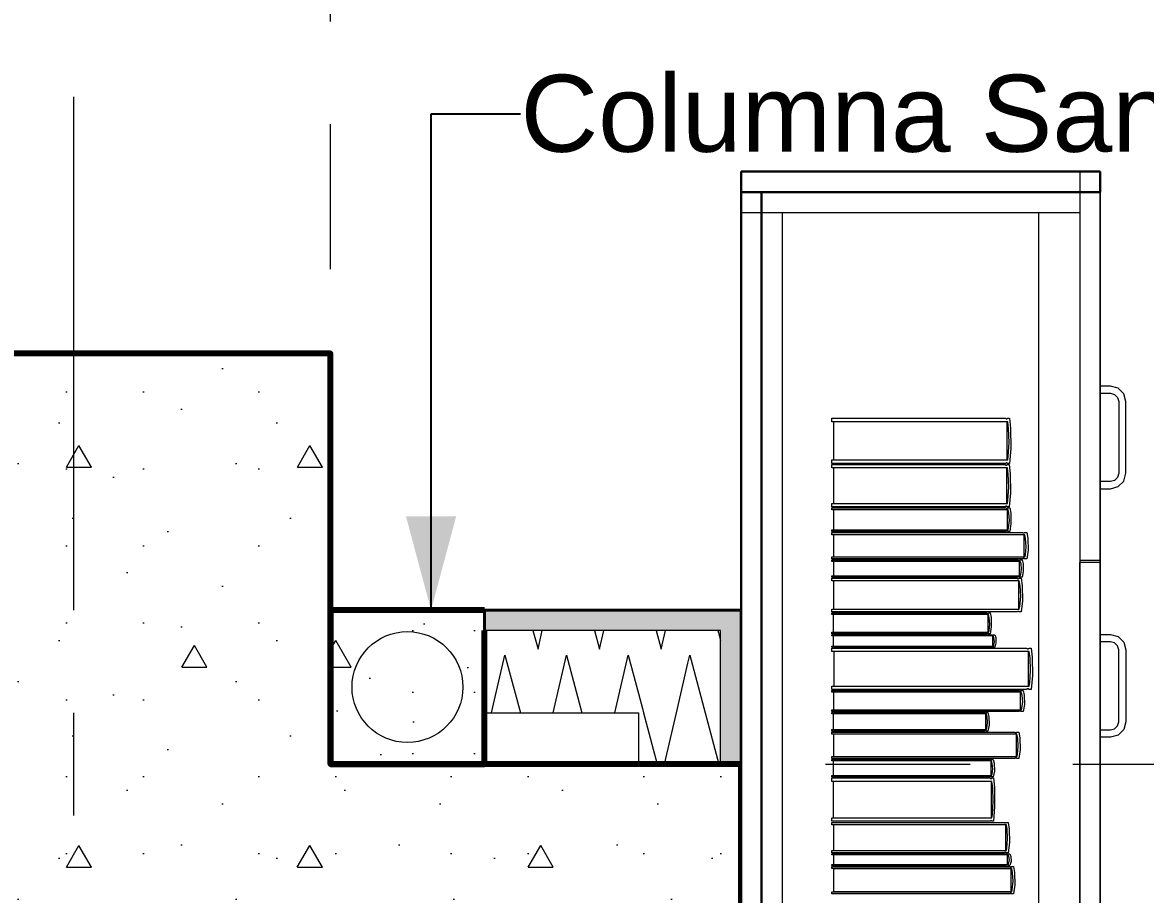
# Model space of a CAD drawing. Header units: inches. Extents: x -19 to 5698, y -728 to 92.
# Drawn here: x 108.77 to 109.864, y 7.573 to 8.422 of the extents above; entities that cross this region are included whole.
import ezdxf

# ---------------------------------------------------------------- set-up
doc = ezdxf.new("R2010")
doc.units = ezdxf.units.IN
doc.header["$MEASUREMENT"] = 0
doc.set_wipeout_variables(frame=1)
for name, pattern in [('Hidden Line', [0.195611, 0.141111, -0.0545]), ('Punto & Raya', [0.65, 0.5, -0.075, 0, -0.075]), ('Wipeout_Contour', [1, 0, -1])]:
    doc.linetypes.add(name, pattern=pattern)
doc.layers.get('0').update_dxf_attribs({"color": 61})
for name, color, linetype in [('02 _ ARQ _ ALB _ Ejes Generales', 251, 'Continuous'), ('02 _ ARQ _ ZON _ Espacio.3D', 7, 'Continuous'), ('08 _ STR _ EXT _ 06 Columnas', 7, 'Continuous'), ('08 _ STR _ EXT _ 09 Vigas', 251, 'Continuous'), ('Dibujo 2D - General', 7, 'Continuous'), ('Estructura - 04 MURO', 7, 'Continuous'), ('Estructura - Carga', 7, 'Continuous'), ('Interior - Mobiliario', 7, 'Continuous'), ('MEP - HVAC', 7, 'Continuous'), ('Notas - Etiquetas', 7, 'Continuous')]:
    doc.layers.add(name, color=color, linetype=linetype)
doc.styles.add('Estilo_Generado_4', font='swisse.ttf')
doc.dimstyles.new('Estilo_Generado__8', dxfattribs={"dimtxt": 0.18, "dimasz": 0.0912, "dimexe": 0.18, "dimexo": 0.0625, "dimgap": 0, "dimtad": 0, "dimtih": 1, "dimtoh": 1, "dimdec": 4, "dimzin": 0, "dimdsep": 46, "dimcen": 0.09, "dimadec": 0, "dimazin": 0, "dimtfac": 1, "dimtdec": 4, "dimtmove": 0, "dimatfit": 3, "dimldrblk": 'ARROWHEAD_5', "dimfxl": 1, "dimtolj": 1, "dimtzin": 0, "dimarcsym": 0})

# ---------------------------------------------------------------- blocks, each defined once
blk = doc.blocks.new('*X47', base_point=(804.059, 0))
at = {"layer": 'Estructura - 04 MURO', "color": 9, "linetype": 'Continuous', "lineweight": 5}
for p, q in [((821.0069, 7.8279), (821.009, 7.8201)), ((820.966, 7.75), (820.9772, 7.7983)), ((820.9803, 7.8013), (820.994, 7.75)), ((820.9329, 7.754), (820.934, 7.75))]:
    blk.add_line(p, q, dxfattribs=at)
blk = doc.blocks.new('*X48', base_point=(804.059, 0))
at = {"layer": 'Estructura - 04 MURO', "color": 9, "linetype": 'Continuous', "lineweight": 5}
for p, q in [((820.9463, 7.83), (820.9512, 7.812)), ((820.9512, 7.812), (820.9553, 7.83)), ((821.0063, 7.83), (821.0069, 7.8279)), ((820.9772, 7.7983), (820.979, 7.8059)), ((820.979, 7.8059), (820.9803, 7.8013)), ((820.929, 7.7687), (820.9329, 7.754))]:
    blk.add_line(p, q, dxfattribs=at)
blk = doc.blocks.new('*X49', base_point=(804.059, 0))
at = {"layer": 'Estructura - 04 MURO', "color": 9, "linetype": 'Continuous', "lineweight": 5}
for p, q in [((820.8263, 7.83), (820.8312, 7.812)), ((820.8312, 7.812), (820.8353, 7.83)), ((820.8863, 7.83), (820.8912, 7.812)), ((820.8912, 7.812), (820.8953, 7.83)), ((820.786, 7.75), (820.799, 7.8059)), ((820.799, 7.8059), (820.814, 7.75)), ((820.846, 7.75), (820.859, 7.8059)), ((820.859, 7.8059), (820.874, 7.75)), ((820.906, 7.75), (820.919, 7.8059)), ((820.919, 7.8059), (820.929, 7.7687))]:
    blk.add_line(p, q, dxfattribs=at)
blk = doc.blocks.new('*X50', base_point=(804.059, 0))
at = {"layer": 'Estructura - 04 MURO', "color": 9, "linetype": 'Continuous', "lineweight": 5}
for p, q in [((820.934, 7.75), (820.9474, 7.7)), ((820.9544, 7.7), (820.966, 7.75)), ((820.994, 7.75), (821.0074, 7.7))]:
    blk.add_line(p, q, dxfattribs=at)
blk = doc.blocks.new('ARROWHEAD_5')
at = {"linetype": 'Continuous', "lineweight": 0}
blk.add_hatch(color=0, dxfattribs=at).paths.add_polyline_path([(-1, 0.2679), (0, 0), (-1, -0.2679)])
at = {"color": 0, "linetype": 'Continuous', "lineweight": 0}
blk.add_line((0, 0), (-1, 0), dxfattribs=at)

msp = doc.modelspace()

# ---------------------------------------------------------------- linework, layer by layer
at = {"layer": '02 _ ARQ _ ZON _ Espacio.3D', "color": 254, "linetype": 'Continuous', "lineweight": 0, "flags": 128}
msp.add_lwpolyline([(108.57, 7.2), (108.57, 8.1), (109.07, 8.1), (109.07, 7.7), (109.47, 7.7), (109.47, 7.2)], close=True, dxfattribs=at)
at = {"layer": 'Interior - Mobiliario', "color": 175, "linetype": 'Continuous', "lineweight": 13}
for p, q in [((109.49, 8.2572), (109.8, 8.2572)), ((109.51, 8.2372), (109.76, 8.2372)), ((109.76, 8.2372), (109.8, 8.2372)), ((109.83, 8.0682), (109.82, 8.0682)), ((109.82, 8.0682), (109.82, 8.0612)), ((109.8375, 8.0662), (109.83, 8.0682)), ((109.843, 8.0607), (109.8375, 8.0662)), ((109.82, 8.0612), (109.83, 8.0612)), ((109.83, 8.0612), (109.834, 8.0601)), ((109.834, 8.0601), (109.8369, 8.0572)), ((109.8369, 8.0572), (109.838, 8.0532)), ((109.845, 8.0532), (109.843, 8.0607)), ((109.838, 8.0532), (109.838, 7.9832)), ((109.845, 7.9832), (109.845, 8.0532)), ((109.5586, 8.0334), (109.5586, 8.0369)), ((109.5586, 8.0369), (109.7278, 8.0369)), ((109.7299, 8.0334), (109.5586, 8.0334)), ((109.5604, 7.9963), (109.5604, 8.0334)), ((109.7278, 8.0369), (109.728, 8.0367)), ((109.728, 8.0367), (109.7282, 8.0364)), ((109.7282, 8.0364), (109.7284, 8.0363)), ((109.7284, 8.0363), (109.7287, 8.0362)), ((109.7287, 8.0362), (109.7289, 8.0362)), ((109.7289, 8.0362), (109.7292, 8.0363)), ((109.729, 8.0334), (109.729, 7.9963)), ((109.7292, 8.0363), (109.7294, 8.0365)), ((109.7294, 8.0365), (109.7296, 8.0368)), ((109.7296, 8.0368), (109.7297, 8.0369)), ((109.7297, 8.0369), (109.7316, 8.0369)), ((109.7307, 8.0268), (109.7299, 8.0334)), ((109.7316, 8.0369), (109.7326, 8.0272)), ((109.7311, 8.0132), (109.7307, 8.0268)), ((109.7326, 8.0272), (109.7328, 8.0075)), ((109.7304, 7.9996), (109.7311, 8.0132)), ((109.7299, 7.9963), (109.7304, 7.9996)), ((109.7328, 8.0075), (109.7316, 7.9927)), ((109.5586, 7.9927), (109.5586, 7.9963)), ((109.5586, 7.9963), (109.7299, 7.9963)), ((109.7278, 7.9927), (109.5586, 7.9927)), ((109.5586, 7.9885), (109.5586, 7.9917)), ((109.5586, 7.9917), (109.7275, 7.9917)), ((109.7295, 7.9885), (109.5586, 7.9885)), ((109.5604, 7.9539), (109.5604, 7.9885)), ((109.7275, 7.9917), (109.7276, 7.9915)), ((109.7276, 7.9915), (109.7278, 7.9913)), ((109.7279, 7.9929), (109.7278, 7.9927)), ((109.7278, 7.9913), (109.7281, 7.9911)), ((109.7281, 7.9932), (109.7279, 7.9929)), ((109.7284, 7.9934), (109.7281, 7.9932)), ((109.7281, 7.9911), (109.7283, 7.9911)), ((109.7283, 7.9911), (109.7286, 7.9911)), ((109.7286, 7.9935), (109.7284, 7.9934)), ((109.7289, 7.9935), (109.7286, 7.9935)), ((109.7286, 7.9911), (109.7288, 7.9912)), ((109.7287, 7.9885), (109.7287, 7.9539)), ((109.7288, 7.9912), (109.7291, 7.9913)), ((109.7291, 7.9934), (109.7289, 7.9935)), ((109.7294, 7.9932), (109.7291, 7.9934)), ((109.7291, 7.9913), (109.7293, 7.9916)), ((109.7293, 7.9916), (109.7294, 7.9917)), ((109.7296, 7.993), (109.7294, 7.9932)), ((109.7294, 7.9917), (109.7313, 7.9917)), ((109.7303, 7.9823), (109.7295, 7.9885)), ((109.7297, 7.9927), (109.7296, 7.993)), ((109.7316, 7.9927), (109.7297, 7.9927)), ((109.7313, 7.9917), (109.7322, 7.9827)), ((109.7308, 7.9696), (109.7303, 7.9823)), ((109.7322, 7.9827), (109.7324, 7.9643)), ((109.8369, 7.9792), (109.834, 7.9763)), ((109.838, 7.9832), (109.8369, 7.9792)), ((109.843, 7.9757), (109.845, 7.9832)), ((109.73, 7.957), (109.7308, 7.9696)), ((109.83, 7.9752), (109.82, 7.9752)), ((109.82, 7.9752), (109.82, 7.9682)), ((109.82, 7.9682), (109.83, 7.9682)), ((109.834, 7.9763), (109.83, 7.9752)), ((109.83, 7.9682), (109.8375, 7.9702)), ((109.8375, 7.9702), (109.843, 7.9757)), ((109.7295, 7.9539), (109.73, 7.957)), ((109.7324, 7.9643), (109.7313, 7.9506)), ((109.5586, 7.9506), (109.5586, 7.9539)), ((109.5586, 7.9539), (109.7295, 7.9539)), ((109.7275, 7.9506), (109.5586, 7.9506)), ((109.5586, 7.9477), (109.5586, 7.9496)), ((109.5586, 7.9496), (109.728, 7.9496)), ((109.7301, 7.9477), (109.5586, 7.9477)), ((109.5604, 7.9283), (109.5604, 7.9477)), ((109.7276, 7.9507), (109.7275, 7.9506)), ((109.7278, 7.951), (109.7276, 7.9507)), ((109.728, 7.9512), (109.7278, 7.951)), ((109.7283, 7.9513), (109.728, 7.9512)), ((109.728, 7.9496), (109.7282, 7.9495)), ((109.7282, 7.9495), (109.7284, 7.9493)), ((109.7285, 7.9513), (109.7283, 7.9513)), ((109.7284, 7.9493), (109.7287, 7.9492)), ((109.7288, 7.9512), (109.7285, 7.9513)), ((109.7287, 7.9492), (109.7289, 7.9492)), ((109.729, 7.951), (109.7288, 7.9512)), ((109.7289, 7.9492), (109.7292, 7.9492)), ((109.7292, 7.9508), (109.729, 7.951)), ((109.7294, 7.9506), (109.7292, 7.9508)), ((109.7292, 7.9492), (109.7294, 7.9493)), ((109.7293, 7.9477), (109.7293, 7.9283)), ((109.7313, 7.9506), (109.7294, 7.9506)), ((109.7294, 7.9493), (109.7297, 7.9494)), ((109.7297, 7.9494), (109.7299, 7.9495)), ((109.7299, 7.9495), (109.73, 7.9496)), ((109.73, 7.9496), (109.7318, 7.9496)), ((109.7309, 7.9443), (109.7301, 7.9477)), ((109.7314, 7.9372), (109.7309, 7.9443)), ((109.7318, 7.9496), (109.7328, 7.9445)), ((109.7328, 7.9445), (109.733, 7.9342)), ((109.7306, 7.9301), (109.7314, 7.9372)), ((109.733, 7.9342), (109.7318, 7.9265)), ((109.5586, 7.9265), (109.5586, 7.9283)), ((109.5586, 7.9283), (109.7301, 7.9283)), ((109.728, 7.9265), (109.5586, 7.9265)), ((109.5586, 7.9234), (109.5586, 7.9255)), ((109.5586, 7.9255), (109.7442, 7.9255)), ((109.7464, 7.9234), (109.5586, 7.9234)), ((109.5605, 7.9018), (109.5605, 7.9234)), ((109.7281, 7.9266), (109.728, 7.9265)), ((109.7284, 7.9267), (109.7281, 7.9266)), ((109.7286, 7.9268), (109.7284, 7.9267)), ((109.7289, 7.9269), (109.7286, 7.9268)), ((109.7291, 7.9269), (109.7289, 7.9269)), ((109.7294, 7.9268), (109.7291, 7.9269)), ((109.7296, 7.9268), (109.7294, 7.9268)), ((109.7298, 7.9266), (109.7296, 7.9268)), ((109.73, 7.9265), (109.7298, 7.9266)), ((109.7318, 7.9265), (109.73, 7.9265)), ((109.7301, 7.9283), (109.7306, 7.9301)), ((109.7442, 7.9255), (109.7443, 7.9254)), ((109.7443, 7.9254), (109.7446, 7.9252)), ((109.7446, 7.9252), (109.7448, 7.9251)), ((109.7448, 7.9251), (109.7451, 7.9251)), ((109.7451, 7.9251), (109.7454, 7.9251)), ((109.7454, 7.9251), (109.7457, 7.9251)), ((109.7455, 7.9234), (109.7455, 7.9018)), ((109.7457, 7.9251), (109.7459, 7.9252)), ((109.7459, 7.9252), (109.7462, 7.9254)), ((109.7462, 7.9254), (109.7463, 7.9255)), ((109.7463, 7.9255), (109.7483, 7.9255)), ((109.7473, 7.9196), (109.7464, 7.9234)), ((109.7483, 7.9255), (109.7494, 7.9199)), ((109.747, 7.9038), (109.7478, 7.9117)), ((109.7478, 7.9117), (109.7473, 7.9196)), ((109.7494, 7.9199), (109.7496, 7.9083)), ((109.5586, 7.8998), (109.5586, 7.9018)), ((109.5586, 7.9018), (109.7464, 7.9018)), ((109.7451, 7.9002), (109.7448, 7.9001)), ((109.7453, 7.9002), (109.7451, 7.9002)), ((109.7456, 7.9001), (109.7453, 7.9002)), ((109.7464, 7.9018), (109.747, 7.9038)), ((109.7496, 7.9083), (109.7483, 7.8998)), ((109.7442, 7.8998), (109.5586, 7.8998)), ((109.5586, 7.8974), (109.5586, 7.8988)), ((109.5586, 7.8988), (109.7397, 7.8988)), ((109.7419, 7.8974), (109.5586, 7.8974)), ((109.5605, 7.8833), (109.5605, 7.8974)), ((109.7397, 7.8988), (109.7399, 7.8987)), ((109.7399, 7.8987), (109.7401, 7.8986)), ((109.7401, 7.8986), (109.7404, 7.8985)), ((109.7404, 7.8985), (109.7407, 7.8985)), ((109.7407, 7.8985), (109.7409, 7.8985)), ((109.7409, 7.8985), (109.7412, 7.8985)), ((109.741, 7.8974), (109.741, 7.8833)), ((109.7412, 7.8985), (109.7414, 7.8986)), ((109.7414, 7.8986), (109.7417, 7.8987)), ((109.7417, 7.8987), (109.7418, 7.8988)), ((109.7418, 7.8988), (109.7438, 7.8988)), ((109.7428, 7.8949), (109.7419, 7.8974)), ((109.7425, 7.8846), (109.7433, 7.8897)), ((109.7433, 7.8897), (109.7428, 7.8949)), ((109.7438, 7.8988), (109.7448, 7.8951)), ((109.7443, 7.8999), (109.7442, 7.8998)), ((109.7445, 7.9), (109.7443, 7.8999)), ((109.7448, 7.9001), (109.7445, 7.9)), ((109.7448, 7.8951), (109.745, 7.8876)), ((109.7459, 7.9), (109.7456, 7.9001)), ((109.7461, 7.8999), (109.7459, 7.9)), ((109.7463, 7.8998), (109.7461, 7.8999)), ((109.7483, 7.8998), (109.7463, 7.8998)), ((109.82, 7.8982), (109.8, 7.8982)), ((109.82, 7.8962), (109.8, 7.8962)), ((109.5586, 7.882), (109.5586, 7.8833)), ((109.5586, 7.8833), (109.7419, 7.8833)), ((109.7397, 7.882), (109.5586, 7.882)), ((109.5586, 7.8784), (109.5586, 7.881)), ((109.5586, 7.881), (109.7389, 7.881)), ((109.7411, 7.8784), (109.5586, 7.8784)), ((109.7389, 7.881), (109.7391, 7.8808)), ((109.7391, 7.8808), (109.7393, 7.8806)), ((109.7393, 7.8806), (109.7396, 7.8805)), ((109.7396, 7.8805), (109.7399, 7.8804)), ((109.7398, 7.8821), (109.7397, 7.882)), ((109.7401, 7.8822), (109.7398, 7.8821)), ((109.7399, 7.8804), (109.7401, 7.8804)), ((109.7403, 7.8822), (109.7401, 7.8822)), ((109.7401, 7.8804), (109.7404, 7.8805)), ((109.7406, 7.8823), (109.7403, 7.8822)), ((109.7404, 7.8805), (109.7406, 7.8807)), ((109.7409, 7.8823), (109.7406, 7.8823)), ((109.7406, 7.8807), (109.7409, 7.8809)), ((109.7411, 7.8822), (109.7409, 7.8823)), ((109.7409, 7.8809), (109.741, 7.881)), ((109.741, 7.881), (109.743, 7.881)), ((109.7414, 7.8822), (109.7411, 7.8822)), ((109.742, 7.8735), (109.7411, 7.8784)), ((109.7416, 7.8821), (109.7414, 7.8822)), ((109.7418, 7.882), (109.7416, 7.8821)), ((109.7438, 7.882), (109.7418, 7.882)), ((109.7419, 7.8833), (109.7425, 7.8846)), ((109.743, 7.881), (109.744, 7.8738)), ((109.745, 7.8876), (109.7438, 7.882)), ((109.7425, 7.8634), (109.742, 7.8735)), ((109.744, 7.8738), (109.7442, 7.8591))]:
    msp.add_line(p, q, dxfattribs=at)

# ---------------------------------------------------------------- texts
at = {"layer": 'Notas - Etiquetas', "color": 5, "linetype": 'Continuous', "lineweight": 35, "insert": (109.2551, 8.3334), "char_height": 0.075, "attachment_point": 4, "style": 'Estilo_Generado_4'}
msp.add_mtext('\\A1;{\\pql;\\fSwis721 Ex BT|b0|i0|c0|p34;Columna Sanitaria}', dxfattribs=at)

# ---------------------------------------------------------------- next in the draw order: wipeouts: each hides what was drawn before it
at = {"color": 254, "linetype": 'Wipeout_Contour', "lineweight": 0, "ltscale": 4906.165759}
msp.add_wipeout([(117.0136, 5.8), (117.0136, 6.35), (100.6701, 6.35), (100.6701, 7.85), (100.17, 7.85), (100.17, 5.8)], dxfattribs=at).dxf.layer = 'Dibujo 2D - General'

# ---------------------------------------------------------------- next in the draw order: hatches: boundary and pattern name
at = {"layer": '08 _ STR _ EXT _ 06 Columnas', "linetype": 'Continuous', "lineweight": 9}
h = msp.add_hatch(dxfattribs=at)
h.set_pattern_fill('HORMIGÓN_EN_MASA_0002', style=0, pattern_type=2)
h.set_pattern_definition([(0, (92.5, 6e-09), (0, 0.3897114), [0.024375, -0.200625]), (0, (92.6125, 0.19486), (0, 0.3897114), [0.024375, -0.200625]), (60, (92.5, 6e-09), (-0.3375, 0.194856), [0.024375, -0.200625]), (60, (92.725, 6e-09), (-0.3375, 0.194856), [0.024375, -0.200625]), (120, (92.5244, 6e-09), (0.3375, 0.194856), [0.024375, -0.200625]), (120, (92.7494, 6e-09), (0.3375, 0.194856), [0.024375, -0.200625]), (0, (92.500015, 0.0375), (0, 0.075), [0, -0.075, 0, -0.1125]), (45, (92.537515, 0.0375), (-0.053033, 0.053033), [0, -0.05625, 0, -0.09375])])
h.paths.add_polyline_path([(108.57, 8.1), (108.57, 7.2), (109.47, 7.2), (109.47, 7.7), (109.07, 7.7), (109.07, 8.1)])
at = {"layer": 'Estructura - 04 MURO', "linetype": 'Continuous', "lineweight": 9}
for points in [[(109.45, 7.85), (109.22, 7.85), (109.22, 7.83), (109.45, 7.83)], [(109.45, 7.83), (109.47, 7.83), (109.47, 7.85)], [(109.45, 7.83), (109.47, 7.85), (109.45, 7.85)], [(109.45, 7.83), (109.45, 7.7), (109.47, 7.7), (109.47, 7.83)]]:
    msp.add_hatch(color=250, dxfattribs=at).paths.add_polyline_path(points)
at = {"layer": 'Estructura - Carga', "linetype": 'Continuous', "lineweight": 13}
h = msp.add_hatch(dxfattribs=at)
h.set_pattern_fill('HORMIGÓN_ARMADO_0002', color=251, style=0, pattern_type=2)
h.set_pattern_definition([(0, (92.5, 6e-09), (0, 0.311769), [0.03, -0.15]), (0, (92.59, 0.1559), (0, 0.311769), [0.03, -0.15]), (60, (92.5, 6e-09), (-0.27, 0.1558846), [0.03, -0.15]), (60, (92.68, 6e-09), (-0.27, 0.1558846), [0.03, -0.15]), (120, (92.53, 6e-09), (0.27, 0.1558846), [0.03, -0.15]), (120, (92.71, 6e-09), (0.27, 0.1558846), [0.03, -0.15]), (0, (92.500015, 0.03), (0, 0.06), [0, -0.06, 0, -0.09]), (45, (92.530015, 0.03), (-0.0424264, 0.0424264), [0, -0.045, 0, -0.075])])
h.paths.add_polyline_path([(109.07, 7.7), (109.22, 7.7), (109.22, 7.83), (109.22, 7.83), (109.22, 7.85), (109.07, 7.85)])

# ---------------------------------------------------------------- next in the draw order: linework, layer by layer
at = {"layer": '02 _ ARQ _ ALB _ Ejes Generales', "color": 251, "linetype": 'Punto & Raya', "lineweight": 13, "true_color": 0x636466}
msp.add_line((108.82, 3.05), (108.82, 44.9), dxfattribs=at)
at = {"layer": '08 _ STR _ EXT _ 06 Columnas', "color": 7, "linetype": 'Continuous', "lineweight": 80, "flags": 128}
msp.add_lwpolyline([(108.57, 8.1), (108.57, 7.2), (109.47, 7.2), (109.47, 7.7), (109.07, 7.7), (109.07, 8.1)], close=True, dxfattribs=at)
at = {"layer": '08 _ STR _ EXT _ 09 Vigas', "color": 251, "linetype": 'Hidden Line', "lineweight": 13, "true_color": 0x636466}
msp.add_line((109.07, 7.7), (109.07, 16.9), dxfattribs=at)
at = {"layer": 'Estructura - 04 MURO', "color": 143, "linetype": 'Continuous', "lineweight": 5}
for p, q in [((109.37, 7.83), (109.22, 7.83)), ((109.45, 7.83), (109.37, 7.83)), ((109.45, 7.75), (109.45, 7.83)), ((109.45, 7.75), (109.45, 7.83)), ((109.45, 7.7), (109.45, 7.75))]:
    msp.add_line(p, q, dxfattribs=at)
at = {"layer": 'Estructura - 04 MURO', "color": 7, "linetype": 'Continuous', "lineweight": 40, "flags": 128}
for points in [[(109.47, 7.85), (109.22, 7.85)], [(109.22, 7.85), (109.22, 7.83)], [(109.47, 7.85), (109.47, 7.83)], [(109.47, 7.7), (109.47, 7.83)]]:
    msp.add_lwpolyline(points, dxfattribs=at)
at = {"layer": 'Estructura - 04 MURO', "color": 143, "linetype": 'Continuous', "lineweight": 5, "flags": 128}
for points in [[(109.22, 7.75), (109.37, 7.75)], [(109.37, 7.75), (109.37, 7.7)]]:
    msp.add_lwpolyline(points, dxfattribs=at)
at = {"layer": 'Estructura - Carga', "color": 7, "linetype": 'Continuous', "lineweight": 80, "flags": 128}
msp.add_lwpolyline([(109.22, 7.85), (109.07, 7.85), (109.07, 7.7), (109.22, 7.7), (109.22, 7.83)], dxfattribs=at)
at = {"layer": 'Interior - Mobiliario', "color": 175, "linetype": 'Continuous', "lineweight": 13}
for p, q in [((109.49, 6.7972), (109.49, 8.2572)), ((109.8, 8.2572), (109.8, 6.7972)), ((109.51, 8.2372), (109.51, 6.8172)), ((109.76, 6.8172), (109.76, 8.2372)), ((109.8, 8.2372), (109.8, 6.8172)), ((109.8, 7.5372), (109.8, 7.8962)), ((109.82, 7.5372), (109.82, 7.8962)), ((109.5605, 7.8508), (109.5605, 7.8784)), ((109.7402, 7.8784), (109.7402, 7.8508)), ((109.7417, 7.8533), (109.7425, 7.8634)), ((109.7442, 7.8591), (109.743, 7.8482)), ((109.5586, 7.8482), (109.5586, 7.8508)), ((109.5586, 7.8508), (109.7411, 7.8508)), ((109.7389, 7.8482), (109.5586, 7.8482)), ((109.5586, 7.8456), (109.5586, 7.8472)), ((109.5586, 7.8472), (109.7094, 7.8472)), ((109.7112, 7.8456), (109.5586, 7.8456)), ((109.5602, 7.8284), (109.5602, 7.8456)), ((109.7094, 7.8472), (109.7095, 7.8471)), ((109.7095, 7.8471), (109.7097, 7.847)), ((109.7097, 7.847), (109.7099, 7.8469)), ((109.7099, 7.8469), (109.7101, 7.8468)), ((109.7101, 7.8468), (109.7104, 7.8469)), ((109.7104, 7.8469), (109.7106, 7.8469)), ((109.7104, 7.8456), (109.7104, 7.8284)), ((109.7106, 7.8469), (109.7108, 7.847)), ((109.7108, 7.847), (109.711, 7.8471)), ((109.711, 7.8471), (109.7111, 7.8472)), ((109.7111, 7.8472), (109.7128, 7.8472)), ((109.7119, 7.8425), (109.7112, 7.8456)), ((109.7128, 7.8472), (109.7136, 7.8427)), ((109.739, 7.8483), (109.7389, 7.8482)), ((109.7393, 7.8485), (109.739, 7.8483)), ((109.7395, 7.8487), (109.7393, 7.8485)), ((109.7398, 7.8487), (109.7395, 7.8487)), ((109.7401, 7.8487), (109.7398, 7.8487)), ((109.7403, 7.8487), (109.7401, 7.8487)), ((109.7406, 7.8486), (109.7403, 7.8487)), ((109.7408, 7.8484), (109.7406, 7.8486)), ((109.741, 7.8482), (109.7408, 7.8484)), ((109.743, 7.8482), (109.741, 7.8482)), ((109.7411, 7.8508), (109.7417, 7.8533)), ((109.7117, 7.83), (109.7123, 7.8362)), ((109.7123, 7.8362), (109.7119, 7.8425)), ((109.7136, 7.8427), (109.7138, 7.8336)), ((109.5586, 7.8268), (109.5586, 7.8284)), ((109.5586, 7.8284), (109.7112, 7.8284)), ((109.7094, 7.8268), (109.5586, 7.8268)), ((109.5586, 7.8248), (109.5586, 7.8258)), ((109.5586, 7.8258), (109.7138, 7.8258)), ((109.7157, 7.8248), (109.5586, 7.8248)), ((109.5602, 7.8147), (109.5602, 7.8248)), ((109.7095, 7.8269), (109.7094, 7.8268)), ((109.7097, 7.827), (109.7095, 7.8269)), ((109.7099, 7.8271), (109.7097, 7.827)), ((109.7101, 7.8271), (109.7099, 7.8271)), ((109.7103, 7.8272), (109.7101, 7.8271)), ((109.7105, 7.8271), (109.7103, 7.8272)), ((109.7108, 7.827), (109.7105, 7.8271)), ((109.711, 7.8269), (109.7108, 7.827)), ((109.7111, 7.8268), (109.711, 7.8269)), ((109.7128, 7.8268), (109.7111, 7.8268)), ((109.7112, 7.8284), (109.7117, 7.83)), ((109.7138, 7.8336), (109.7128, 7.8268)), ((109.7138, 7.8258), (109.7139, 7.8257)), ((109.7139, 7.8257), (109.7141, 7.8257)), ((109.7141, 7.8257), (109.7143, 7.8256)), ((109.7143, 7.8256), (109.7146, 7.8256)), ((109.7146, 7.8256), (109.7148, 7.8256)), ((109.7148, 7.8256), (109.715, 7.8256)), ((109.7149, 7.8248), (109.7149, 7.8147)), ((109.715, 7.8256), (109.7153, 7.8257)), ((109.7153, 7.8257), (109.7155, 7.8258)), ((109.7155, 7.8258), (109.7155, 7.8258)), ((109.7155, 7.8258), (109.7173, 7.8258)), ((109.7164, 7.823), (109.7157, 7.8248)), ((109.7173, 7.8258), (109.7181, 7.8232)), ((109.82, 7.8262), (109.83, 7.8262)), ((109.82, 7.8192), (109.82, 7.8262)), ((109.83, 7.8262), (109.8375, 7.8242)), ((109.8375, 7.8242), (109.843, 7.8187)), ((109.5586, 7.8138), (109.5586, 7.8147)), ((109.5586, 7.8147), (109.7157, 7.8147)), ((109.7138, 7.8138), (109.5586, 7.8138)), ((109.5586, 7.8096), (109.5586, 7.8128)), ((109.5586, 7.8128), (109.7484, 7.8128)), ((109.7139, 7.8138), (109.7138, 7.8138)), ((109.7141, 7.8139), (109.7139, 7.8138)), ((109.7143, 7.8139), (109.7141, 7.8139)), ((109.7145, 7.814), (109.7143, 7.8139)), ((109.7148, 7.814), (109.7145, 7.814)), ((109.715, 7.814), (109.7148, 7.814)), ((109.7152, 7.8139), (109.715, 7.814)), ((109.7154, 7.8138), (109.7152, 7.8139)), ((109.7155, 7.8138), (109.7154, 7.8138)), ((109.7173, 7.8138), (109.7155, 7.8138)), ((109.7157, 7.8147), (109.7162, 7.8156)), ((109.7162, 7.8156), (109.7168, 7.8193)), ((109.7168, 7.8193), (109.7164, 7.823)), ((109.7183, 7.8178), (109.7173, 7.8138)), ((109.7181, 7.8232), (109.7183, 7.8178)), ((109.7484, 7.8128), (109.7486, 7.8126)), ((109.7504, 7.8126), (109.7505, 7.8128)), ((109.7505, 7.8128), (109.7527, 7.8128)), ((109.7527, 7.8128), (109.7537, 7.804)), ((109.83, 7.8192), (109.82, 7.8192)), ((109.834, 7.8181), (109.83, 7.8192)), ((109.8369, 7.8152), (109.834, 7.8181)), ((109.838, 7.8112), (109.8369, 7.8152)), ((109.843, 7.8187), (109.845, 7.8112)), ((109.7507, 7.8096), (109.5586, 7.8096)), ((109.5606, 7.7759), (109.5606, 7.8096)), ((109.7486, 7.8126), (109.7488, 7.8123)), ((109.7488, 7.8123), (109.7491, 7.8122)), ((109.7491, 7.8122), (109.7494, 7.8121)), ((109.7494, 7.8121), (109.7496, 7.8121)), ((109.7496, 7.8121), (109.7499, 7.8122)), ((109.7497, 7.8096), (109.7497, 7.7759)), ((109.7499, 7.8122), (109.7502, 7.8124)), ((109.7502, 7.8124), (109.7504, 7.8126)), ((109.7516, 7.8036), (109.7507, 7.8096)), ((109.7521, 7.7912), (109.7516, 7.8036)), ((109.7537, 7.804), (109.754, 7.7861)), ((109.838, 7.7412), (109.838, 7.8112)), ((109.845, 7.8112), (109.845, 7.7412)), ((109.7513, 7.779), (109.7521, 7.7912)), ((109.754, 7.7861), (109.7527, 7.7727)), ((109.5586, 7.7727), (109.5586, 7.7759)), ((109.5586, 7.7759), (109.7507, 7.7759)), ((109.7484, 7.7727), (109.5586, 7.7727)), ((109.5586, 7.7701), (109.5586, 7.7717)), ((109.5586, 7.7717), (109.7408, 7.7717)), ((109.743, 7.7701), (109.5586, 7.7701)), ((109.5605, 7.7529), (109.5605, 7.7701)), ((109.7408, 7.7717), (109.7409, 7.7716)), ((109.7409, 7.7716), (109.7412, 7.7715)), ((109.7412, 7.7715), (109.7414, 7.7714)), ((109.7414, 7.7714), (109.7417, 7.7714)), ((109.7417, 7.7714), (109.742, 7.7714)), ((109.742, 7.7714), (109.7423, 7.7714)), ((109.7421, 7.7701), (109.7421, 7.7529)), ((109.7423, 7.7714), (109.7425, 7.7715)), ((109.7425, 7.7715), (109.7428, 7.7716)), ((109.7428, 7.7716), (109.7429, 7.7717)), ((109.7429, 7.7717), (109.7449, 7.7717)), ((109.7439, 7.767), (109.743, 7.7701)), ((109.7449, 7.7717), (109.7459, 7.7672)), ((109.7485, 7.7729), (109.7484, 7.7727)), ((109.7487, 7.7731), (109.7485, 7.7729)), ((109.749, 7.7733), (109.7487, 7.7731)), ((109.7493, 7.7734), (109.749, 7.7733)), ((109.7496, 7.7734), (109.7493, 7.7734)), ((109.7499, 7.7733), (109.7496, 7.7734)), ((109.7501, 7.7732), (109.7499, 7.7733)), ((109.7504, 7.7729), (109.7501, 7.7732)), ((109.7505, 7.7727), (109.7504, 7.7729)), ((109.7527, 7.7727), (109.7505, 7.7727)), ((109.7507, 7.7759), (109.7513, 7.779)), ((109.7436, 7.7545), (109.7444, 7.7607)), ((109.7444, 7.7607), (109.7439, 7.767)), ((109.7461, 7.7581), (109.7449, 7.7513)), ((109.7459, 7.7672), (109.7461, 7.7581)), ((109.5586, 7.7513), (109.5586, 7.7529)), ((109.5586, 7.7529), (109.743, 7.7529)), ((109.7408, 7.7513), (109.5586, 7.7513)), ((109.5586, 7.7488), (109.5586, 7.7503)), ((109.5586, 7.7503), (109.7073, 7.7503)), ((109.7091, 7.7488), (109.5586, 7.7488)), ((109.5602, 7.7335), (109.5602, 7.7488)), ((109.7073, 7.7503), (109.7074, 7.7502)), ((109.7074, 7.7502), (109.7076, 7.7501)), ((109.7076, 7.7501), (109.7078, 7.75)), ((109.7078, 7.75), (109.708, 7.75)), ((109.708, 7.75), (109.7082, 7.75)), ((109.7082, 7.75), (109.7085, 7.75)), ((109.7083, 7.7488), (109.7083, 7.7335)), ((109.7085, 7.75), (109.7087, 7.7501)), ((109.7087, 7.7501), (109.7089, 7.7502)), ((109.7089, 7.7502), (109.7089, 7.7503)), ((109.7089, 7.7503), (109.7106, 7.7503)), ((109.7098, 7.7461), (109.7091, 7.7488)), ((109.7106, 7.7503), (109.7114, 7.7463)), ((109.7409, 7.7513), (109.7408, 7.7513)), ((109.7411, 7.7515), (109.7409, 7.7513)), ((109.7414, 7.7516), (109.7411, 7.7515)), ((109.7417, 7.7516), (109.7414, 7.7516)), ((109.7419, 7.7516), (109.7417, 7.7516)), ((109.7422, 7.7516), (109.7419, 7.7516)), ((109.7425, 7.7515), (109.7422, 7.7516)), ((109.7427, 7.7514), (109.7425, 7.7515)), ((109.7429, 7.7513), (109.7427, 7.7514)), ((109.7449, 7.7513), (109.7429, 7.7513)), ((109.743, 7.7529), (109.7436, 7.7545)), ((109.7095, 7.7349), (109.7102, 7.7405)), ((109.7102, 7.7405), (109.7098, 7.7461)), ((109.7116, 7.7381), (109.7106, 7.7321)), ((109.7114, 7.7463), (109.7116, 7.7381)), ((109.834, 7.7343), (109.8369, 7.7372)), ((109.8369, 7.7372), (109.838, 7.7412)), ((109.845, 7.7412), (109.843, 7.7337)), ((109.5586, 7.7321), (109.5586, 7.7335)), ((109.5586, 7.7335), (109.7091, 7.7335)), ((109.7073, 7.7321), (109.5586, 7.7321)), ((109.5586, 7.729), (109.5586, 7.7311)), ((109.5586, 7.7311), (109.7366, 7.7311)), ((109.7388, 7.729), (109.5586, 7.729)), ((109.5605, 7.7075), (109.5605, 7.729)), ((109.7075, 7.7323), (109.7073, 7.7321)), ((109.7073, 7.7321), (109.7073, 7.7321)), ((109.7077, 7.7323), (109.7075, 7.7323)), ((109.708, 7.7324), (109.7077, 7.7323)), ((109.7082, 7.7324), (109.708, 7.7324)), ((109.7084, 7.7323), (109.7082, 7.7324)), ((109.7086, 7.7323), (109.7084, 7.7323)), ((109.7088, 7.7322), (109.7086, 7.7323)), ((109.7089, 7.7321), (109.7088, 7.7322)), ((109.7106, 7.7321), (109.7089, 7.7321)), ((109.7091, 7.7335), (109.7095, 7.7349)), ((109.7366, 7.7311), (109.7368, 7.7309)), ((109.7368, 7.7309), (109.737, 7.7308)), ((109.737, 7.7308), (109.7373, 7.7307)), ((109.7373, 7.7307), (109.7375, 7.7306)), ((109.7375, 7.7306), (109.7378, 7.7307)), ((109.7378, 7.7307), (109.7381, 7.7307)), ((109.7379, 7.729), (109.7379, 7.7075)), ((109.7381, 7.7307), (109.7383, 7.7308)), ((109.7383, 7.7308), (109.7386, 7.731)), ((109.7386, 7.731), (109.7387, 7.7311)), ((109.7387, 7.7311), (109.7406, 7.7311)), ((109.7396, 7.7252), (109.7388, 7.729)), ((109.7401, 7.7173), (109.7396, 7.7252)), ((109.7406, 7.7311), (109.7416, 7.7255)), ((109.7416, 7.7255), (109.7419, 7.714)), ((109.82, 7.7332), (109.83, 7.7332)), ((109.82, 7.7262), (109.82, 7.7332)), ((109.83, 7.7262), (109.82, 7.7262)), ((109.83, 7.7332), (109.834, 7.7343)), ((109.8375, 7.7282), (109.83, 7.7262)), ((109.843, 7.7337), (109.8375, 7.7282)), ((109.7393, 7.7094), (109.7401, 7.7173)), ((109.5586, 7.7054), (109.5586, 7.7075)), ((109.5586, 7.7075), (109.7388, 7.7075)), ((109.7366, 7.7054), (109.5586, 7.7054)), ((109.5586, 7.7031), (109.5586, 7.7044)), ((109.5586, 7.7044), (109.7122, 7.7044)), ((109.7122, 7.7044), (109.7124, 7.7043)), ((109.7124, 7.7043), (109.7126, 7.7042)), ((109.7126, 7.7042), (109.7128, 7.7042)), ((109.7128, 7.7042), (109.713, 7.7041)), ((109.713, 7.7041), (109.7133, 7.7041)), ((109.7133, 7.7041), (109.7135, 7.7042)), ((109.7135, 7.7042), (109.7137, 7.7043)), ((109.7137, 7.7043), (109.7139, 7.7044)), ((109.7139, 7.7044), (109.714, 7.7044)), ((109.714, 7.7044), (109.7157, 7.7044)), ((109.7157, 7.7044), (109.7166, 7.7007)), ((109.7367, 7.7055), (109.7366, 7.7054)), ((109.737, 7.7057), (109.7367, 7.7055)), ((109.7372, 7.7058), (109.737, 7.7057)), ((109.7375, 7.7058), (109.7372, 7.7058)), ((109.7377, 7.7059), (109.7375, 7.7058)), ((109.738, 7.7058), (109.7377, 7.7059)), ((109.7383, 7.7057), (109.738, 7.7058)), ((109.7385, 7.7056), (109.7383, 7.7057)), ((109.7387, 7.7054), (109.7385, 7.7056)), ((109.7406, 7.7054), (109.7387, 7.7054)), ((109.7388, 7.7075), (109.7393, 7.7094)), ((109.7419, 7.714), (109.7406, 7.7054)), ((109.7141, 7.7031), (109.5586, 7.7031)), ((109.5602, 7.6888), (109.5602, 7.7031)), ((109.7133, 7.7031), (109.7133, 7.6888)), ((109.7148, 7.7005), (109.7141, 7.7031)), ((109.7146, 7.6901), (109.7152, 7.6953)), ((109.7152, 7.6953), (109.7148, 7.7005)), ((109.7168, 7.6931), (109.7157, 7.6874)), ((109.7166, 7.7007), (109.7168, 7.6931)), ((109.5586, 7.6874), (109.5586, 7.6888)), ((109.5586, 7.6888), (109.7141, 7.6888)), ((109.7122, 7.6874), (109.5586, 7.6874)), ((109.5586, 7.6831), (109.5586, 7.6864)), ((109.5586, 7.6864), (109.7126, 7.6864)), ((109.7145, 7.6831), (109.5586, 7.6831)), ((109.5602, 7.6476), (109.5602, 7.6831)), ((109.7123, 7.6875), (109.7122, 7.6874)), ((109.7125, 7.6876), (109.7123, 7.6875)), ((109.7128, 7.6877), (109.7125, 7.6876)), ((109.7126, 7.6864), (109.7128, 7.6862)), ((109.713, 7.6877), (109.7128, 7.6877)), ((109.7128, 7.6862), (109.713, 7.686)), ((109.7132, 7.6877), (109.713, 7.6877)), ((109.713, 7.686), (109.7132, 7.6858)), ((109.7134, 7.6877), (109.7132, 7.6877)), ((109.7132, 7.6858), (109.7134, 7.6857)), ((109.7137, 7.6876), (109.7134, 7.6877)), ((109.7134, 7.6857), (109.7136, 7.6857)), ((109.7136, 7.6857), (109.7139, 7.6858)), ((109.7139, 7.6875), (109.7137, 7.6876)), ((109.7137, 7.6831), (109.7137, 7.6476)), ((109.714, 7.6874), (109.7139, 7.6875)), ((109.7139, 7.6858), (109.7141, 7.686)), ((109.7157, 7.6874), (109.714, 7.6874)), ((109.7141, 7.6888), (109.7146, 7.6901)), ((109.7141, 7.686), (109.7143, 7.6863)), ((109.7143, 7.6863), (109.7144, 7.6864)), ((109.7144, 7.6864), (109.7161, 7.6864)), ((109.7152, 7.6767), (109.7145, 7.6831)), ((109.7161, 7.6864), (109.7169, 7.6772)), ((109.7156, 7.6638), (109.7152, 7.6767)), ((109.7169, 7.6772), (109.7171, 7.6583)), ((109.715, 7.6508), (109.7156, 7.6638)), ((109.7145, 7.6476), (109.715, 7.6508)), ((109.7171, 7.6583), (109.7161, 7.6442)), ((109.5586, 7.6442), (109.5586, 7.6476)), ((109.5586, 7.6476), (109.7145, 7.6476)), ((109.7126, 7.6442), (109.5586, 7.6442)), ((109.5586, 7.6409), (109.5586, 7.6432)), ((109.5586, 7.6432), (109.7265, 7.6432)), ((109.7285, 7.6409), (109.5586, 7.6409)), ((109.5604, 7.6158), (109.5604, 7.6409)), ((109.7127, 7.6444), (109.7126, 7.6442)), ((109.7129, 7.6447), (109.7127, 7.6444)), ((109.7131, 7.6448), (109.7129, 7.6447)), ((109.7134, 7.6449), (109.7131, 7.6448)), ((109.7136, 7.645), (109.7134, 7.6449)), ((109.7138, 7.6449), (109.7136, 7.645)), ((109.714, 7.6447), (109.7138, 7.6449)), ((109.7142, 7.6445), (109.714, 7.6447)), ((109.7144, 7.6442), (109.7142, 7.6445)), ((109.7161, 7.6442), (109.7144, 7.6442)), ((109.7265, 7.6432), (109.7266, 7.6431)), ((109.7266, 7.6431), (109.7268, 7.6429)), ((109.7268, 7.6429), (109.7271, 7.6428)), ((109.7271, 7.6428), (109.7273, 7.6427)), ((109.7273, 7.6427), (109.7276, 7.6428)), ((109.7276, 7.6428), (109.7278, 7.6428)), ((109.7277, 7.6409), (109.7277, 7.6158)), ((109.7278, 7.6428), (109.7281, 7.643)), ((109.7281, 7.643), (109.7283, 7.6431)), ((109.7283, 7.6431), (109.7284, 7.6432)), ((109.7284, 7.6432), (109.7302, 7.6432)), ((109.7293, 7.6364), (109.7285, 7.6409)), ((109.7302, 7.6432), (109.7312, 7.6367)), ((109.729, 7.6181), (109.7297, 7.6272)), ((109.7297, 7.6272), (109.7293, 7.6364)), ((109.7312, 7.6367), (109.7314, 7.6234)), ((109.5586, 7.6134), (109.5586, 7.6158)), ((109.5586, 7.6158), (109.7285, 7.6158)), ((109.7285, 7.6158), (109.729, 7.6181)), ((109.7314, 7.6234), (109.7302, 7.6134)), ((109.7265, 7.6134), (109.5586, 7.6134)), ((109.5586, 7.6115), (109.5586, 7.6124)), ((109.5586, 7.6124), (109.7281, 7.6124)), ((109.7302, 7.6115), (109.5586, 7.6115)), ((109.5604, 7.6022), (109.5604, 7.6115)), ((109.7266, 7.6135), (109.7265, 7.6134)), ((109.7268, 7.6137), (109.7266, 7.6135)), ((109.727, 7.6138), (109.7268, 7.6137)), ((109.7273, 7.6139), (109.727, 7.6138)), ((109.7275, 7.6139), (109.7273, 7.6139)), ((109.7278, 7.6139), (109.7275, 7.6139)), ((109.728, 7.6137), (109.7278, 7.6139)), ((109.7282, 7.6136), (109.728, 7.6137)), ((109.7281, 7.6124), (109.7283, 7.6124)), ((109.7284, 7.6134), (109.7282, 7.6136)), ((109.7283, 7.6124), (109.7285, 7.6123)), ((109.7302, 7.6134), (109.7284, 7.6134)), ((109.7285, 7.6123), (109.7287, 7.6122)), ((109.7287, 7.6122), (109.729, 7.6122)), ((109.729, 7.6122), (109.7292, 7.6122)), ((109.7292, 7.6122), (109.7295, 7.6123)), ((109.7293, 7.6115), (109.7293, 7.6022)), ((109.7295, 7.6123), (109.7297, 7.6123)), ((109.7297, 7.6123), (109.7299, 7.6124)), ((109.7299, 7.6124), (109.73, 7.6124)), ((109.73, 7.6124), (109.7319, 7.6124)), ((109.731, 7.6099), (109.7302, 7.6115)), ((109.7307, 7.603), (109.7314, 7.6064)), ((109.7314, 7.6064), (109.731, 7.6099)), ((109.7319, 7.6124), (109.7329, 7.61)), ((109.7331, 7.605), (109.7319, 7.6013)), ((109.7329, 7.61), (109.7331, 7.605)), ((109.5586, 7.6013), (109.5586, 7.6022)), ((109.5586, 7.6022), (109.7302, 7.6022)), ((109.7281, 7.6013), (109.5586, 7.6013)), ((109.5586, 7.5981), (109.5586, 7.6003)), ((109.5586, 7.6003), (109.7317, 7.6003)), ((109.7338, 7.5981), (109.5586, 7.5981)), ((109.5604, 7.5981), (109.7329, 7.5981)), ((109.5604, 7.5755), (109.5604, 7.5981)), ((109.7282, 7.6013), (109.7281, 7.6013)), ((109.7284, 7.6014), (109.7282, 7.6013)), ((109.7287, 7.6015), (109.7284, 7.6014)), ((109.7289, 7.6015), (109.7287, 7.6015)), ((109.7292, 7.6015), (109.7289, 7.6015)), ((109.7294, 7.6015), (109.7292, 7.6015)), ((109.7297, 7.6014), (109.7294, 7.6015)), ((109.7299, 7.6014), (109.7297, 7.6014)), ((109.73, 7.6013), (109.7299, 7.6014)), ((109.7319, 7.6013), (109.73, 7.6013)), ((109.7302, 7.6022), (109.7307, 7.603)), ((109.7317, 7.6003), (109.7318, 7.6002)), ((109.7318, 7.6002), (109.7321, 7.6)), ((109.7321, 7.6), (109.7323, 7.5999)), ((109.7323, 7.5999), (109.7326, 7.5998)), ((109.7326, 7.5998), (109.7328, 7.5999)), ((109.7328, 7.5999), (109.7331, 7.5999)), ((109.7329, 7.5981), (109.7329, 7.5755)), ((109.7331, 7.5999), (109.7333, 7.6)), ((109.7333, 7.6), (109.7335, 7.6002)), ((109.7335, 7.6002), (109.7336, 7.6003)), ((109.7336, 7.6003), (109.7356, 7.6003)), ((109.7346, 7.5941), (109.7338, 7.5981)), ((109.7351, 7.5858), (109.7346, 7.5941)), ((109.7356, 7.6003), (109.7365, 7.5944)), ((109.7365, 7.5944), (109.7368, 7.5824)), ((109.7343, 7.5776), (109.7351, 7.5858)), ((109.5586, 7.5734), (109.5586, 7.5755)), ((109.5586, 7.5755), (109.7338, 7.5755)), ((109.7317, 7.5734), (109.5586, 7.5734)), ((109.7329, 7.5755), (109.5604, 7.5755)), ((109.7318, 7.5735), (109.7317, 7.5734)), ((109.732, 7.5736), (109.7318, 7.5735)), ((109.7322, 7.5738), (109.732, 7.5736)), ((109.7325, 7.5738), (109.7322, 7.5738)), ((109.7328, 7.5738), (109.7325, 7.5738)), ((109.733, 7.5738), (109.7328, 7.5738)), ((109.7333, 7.5737), (109.733, 7.5738)), ((109.7335, 7.5735), (109.7333, 7.5737)), ((109.7336, 7.5734), (109.7335, 7.5735)), ((109.7356, 7.5734), (109.7336, 7.5734)), ((109.7338, 7.5755), (109.7343, 7.5776)), ((109.7368, 7.5824), (109.7356, 7.5734))]:
    msp.add_line(p, q, dxfattribs=at)
at = {"layer": 'MEP - HVAC', "color": 7, "linetype": 'Continuous', "lineweight": 13, "flags": 128}
msp.add_lwpolyline([(109.145, 7.829, -1), (109.145, 7.721, -1)], format="xyb", close=True, dxfattribs=at)

# ---------------------------------------------------------------- next in the draw order: block references
at = {"layer": 'Estructura - 04 MURO', "color": 7, "lineweight": 80}
for name in ['*X49', '*X48', '*X47', '*X50']:
    msp.add_blockref(name, (92.5, 0), dxfattribs=at)

# ---------------------------------------------------------------- next in the draw order: wipeouts: each hides what was drawn before it
at = {"color": 254, "linetype": 'Wipeout_Contour', "lineweight": 0, "ltscale": 3284.295885}
msp.add_wipeout([(109.49, 8.2572), (109.47, 8.2572), (109.47, 6.7972), (109.49, 6.7972)], dxfattribs=at).dxf.layer = 'Interior - Mobiliario'

# ---------------------------------------------------------------- next in the draw order: linework, layer by layer
at = {"layer": '08 _ STR _ EXT _ 09 Vigas', "color": 251, "linetype": 'Hidden Line', "lineweight": 13, "true_color": 0x636466}
msp.add_line((109.07, 7.7), (115.57, 7.7), dxfattribs=at)
at = {"layer": 'Interior - Mobiliario', "color": 175, "linetype": 'Continuous', "lineweight": 30}
for p, q in [((109.47, 6.7972), (109.47, 8.2572)), ((109.49, 8.2572), (109.47, 8.2572)), ((109.49, 6.7972), (109.49, 8.2572))]:
    msp.add_line(p, q, dxfattribs=at)
at = {"layer": 'Interior - Mobiliario', "color": 175, "linetype": 'Continuous', "lineweight": 13}
for p, q in [((109.47, 8.2572), (109.49, 8.2572)), ((109.47, 6.7972), (109.47, 8.2572)), ((109.49, 8.2572), (109.49, 6.7972)), ((109.47, 8.2372), (109.51, 8.2372)), ((109.47, 6.8172), (109.47, 8.2372))]:
    msp.add_line(p, q, dxfattribs=at)

# ---------------------------------------------------------------- next in the draw order: wipeouts: each hides what was drawn before it
at = {"color": 254, "linetype": 'Wipeout_Contour', "lineweight": 0, "ltscale": 3284.983035}
msp.add_wipeout([(109.82, 8.2772), (109.47, 8.2772), (109.47, 8.2572), (109.82, 8.2572)], dxfattribs=at).dxf.layer = 'Interior - Mobiliario'

# ---------------------------------------------------------------- next in the draw order: linework, layer by layer
at = {"layer": 'Interior - Mobiliario', "color": 175, "linetype": 'Continuous', "lineweight": 30}
for p, q in [((109.47, 8.2572), (109.47, 8.2772)), ((109.82, 8.2772), (109.47, 8.2772)), ((109.82, 8.2572), (109.82, 8.2772)), ((109.82, 8.2572), (109.47, 8.2572))]:
    msp.add_line(p, q, dxfattribs=at)
at = {"layer": 'Interior - Mobiliario', "color": 175, "linetype": 'Continuous', "lineweight": 13}
for p, q in [((109.47, 8.2772), (109.82, 8.2772)), ((109.47, 8.2572), (109.47, 8.2772)), ((109.47, 8.2772), (109.8, 8.2772)), ((109.47, 8.2372), (109.47, 8.2772)), ((109.82, 8.2772), (109.47, 8.2772)), ((109.47, 8.2772), (109.47, 6.7772)), ((109.8, 8.2772), (109.8, 8.2372)), ((109.82, 8.2772), (109.82, 8.2572)), ((109.82, 6.7772), (109.82, 8.2772)), ((109.82, 8.2572), (109.47, 8.2572)), ((109.47, 8.2572), (109.82, 8.2572)), ((109.47, 6.7972), (109.47, 8.2572)), ((109.49, 8.2572), (109.82, 8.2572)), ((109.49, 6.7972), (109.49, 8.2572)), ((109.49, 8.2572), (109.8, 8.2572)), ((109.49, 6.7972), (109.49, 8.2572)), ((109.49, 8.2572), (109.8, 8.2572)), ((109.49, 6.7972), (109.49, 8.2572)), ((109.8, 8.2572), (109.8, 6.7972)), ((109.8, 8.2572), (109.8, 6.7972)), ((109.8, 8.2572), (109.8, 7.8982)), ((109.82, 8.2572), (109.8, 8.2572)), ((109.82, 8.2572), (109.82, 6.7972)), ((109.82, 8.2572), (109.82, 6.7972)), ((109.82, 8.2572), (109.82, 7.8982))]:
    msp.add_line(p, q, dxfattribs=at)

# ---------------------------------------------------------------- next in the draw order: leaders
at = {"layer": 'Notas - Etiquetas', "color": 144, "linetype": 'Continuous', "lineweight": 13, "annotation_type": 0, "has_hookline": 1, "hookline_direction": 0, "text_width": 1.0171}
msp.add_leader([(109.168, 7.85), (109.168, 8.3334), (109.2551, 8.3334)], dimstyle='Estilo_Generado__8', dxfattribs=at)

doc.saveas('drawing.dxf')
